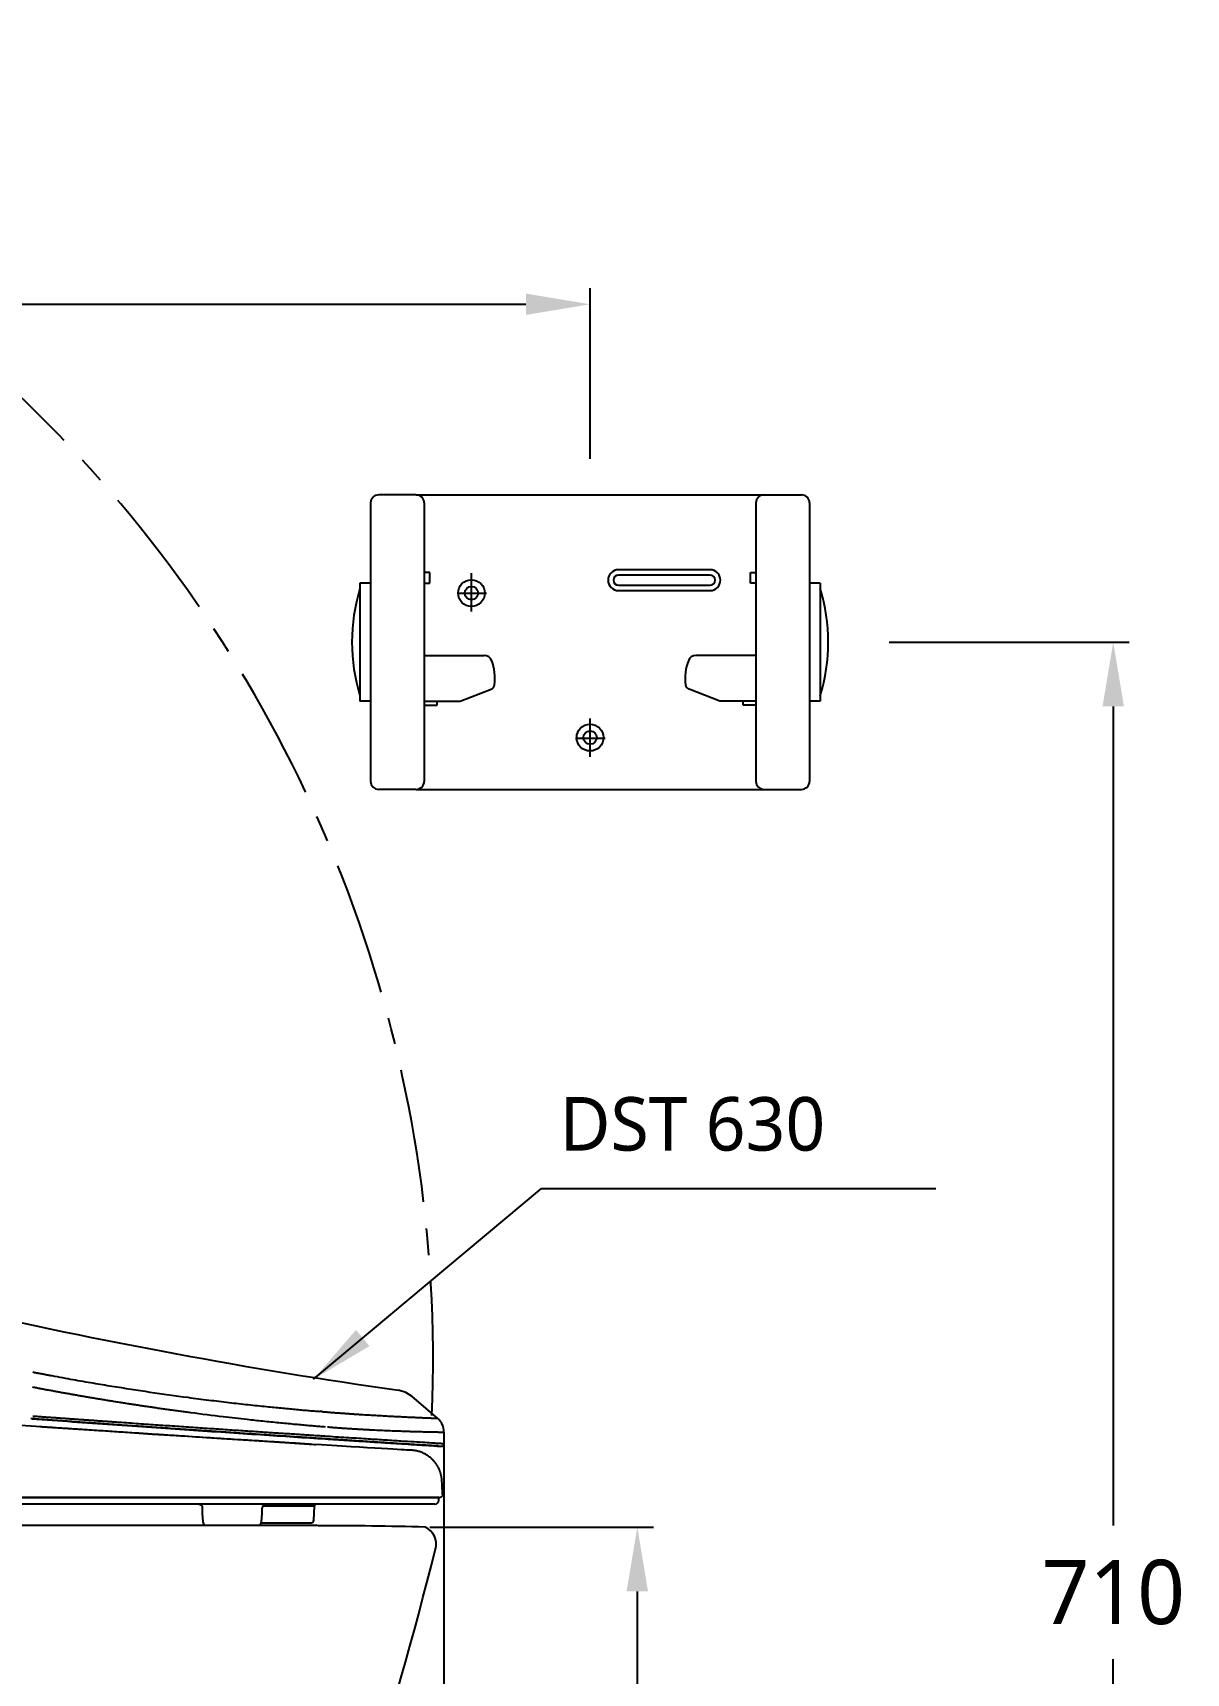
# Model space of a CAD drawing. Extents: x -4358 to 1981, y -50 to 2478.
# Drawn here: x -142 to 289, y 622 to 1235 of the extents above; entities that cross this region are included whole.
import ezdxf

# ---------------------------------------------------------------- set-up
doc = ezdxf.new("R2010")
doc.units = 0
doc.header["$LTSCALE"] = 20
doc.header["$MEASUREMENT"] = 0
doc.linetypes.add('CENTER', pattern=[2, 1.25, -0.25, 0.25, -0.25])
doc.layers.get('0').update_dxf_attribs({"linetype": 'CONTINUOUS'})
doc.layers.get('DEFPOINTS').update_dxf_attribs({"linetype": 'CONTINUOUS'})
for name, color, linetype in [('1', 7, 'CONTINUOUS'), ('2', 2, 'CONTINUOUS'), ('4', 4, 'CONTINUOUS'), ('CENTER', 2, 'CENTER')]:
    doc.layers.add(name, color=color, linetype=linetype)
doc.styles.add('ROMANS', font='NanumGothic.ttf', dxfattribs={"height": 10.144927})
doc.styles.get("Standard").update_dxf_attribs({"font": 'NanumGothic.ttf'})
doc.dimstyles.get("Standard").update_dxf_attribs({"dimtxt": 2.7, "dimasz": 2.5, "dimexe": 1.5, "dimexo": 1.5, "dimgap": 1.5, "dimtad": 1, "dimdec": 0, "dimlfac": 10, "dimzin": 0, "dimdsep": 46, "dimtxsty": 'Standard', "dimcen": 0, "dimclrt": 2, "dimadec": 0, "dimazin": 0, "dimtfac": 1, "dimtdec": 0, "dimtmove": 0, "dimatfit": 3, "dimfxl": 0, "dimtolj": 1, "dimtzin": 0, "dimarcsym": 0})

# ---------------------------------------------------------------- blocks, each defined once
blk = doc.blocks.new('*D14')
at = {"color": 3, "lineweight": -2}
for p, q in [((177.83, 1007.62), (267.62, 1007.62)), ((261.62, 983.62), (261.62, 677.6)), ((261.62, 321.62), (261.62, 627.64)), ((220.7, 297.62), (267.62, 297.62))]:
    blk.add_line(p, q, dxfattribs=at)
at = {"color": 3}
for points in [[(257.62, 983.62), (265.62, 983.62), (261.62, 1007.62)], [(257.62, 321.62), (265.62, 321.62), (261.62, 297.62)]]:
    blk.add_solid(points, dxfattribs=at)
at = {"layer": 'DEFPOINTS', "color": 0}
for p in [(176.03, 1007.62), (218.9, 297.62), (261.62, 297.62)]:
    blk.add_point(p, dxfattribs=at)
at = {"color": 2, "insert": (261.62, 652.62), "char_height": 24, "attachment_point": 5}
blk.add_mtext('\\A1;710', dxfattribs=at)
blk = doc.blocks.new('*D15')
at = {"layer": '1', "color": 3, "lineweight": -2}
for p, q in [((-653.9, 1090.3), (-653.9, 1139.84)), ((66.1, 1076.1), (66.1, 1139.84)), ((-629.9, 1133.84), (42.1, 1133.84))]:
    blk.add_line(p, q, dxfattribs=at)
at = {"layer": '1', "color": 3}
for points in [[(-629.9, 1137.84), (-629.9, 1129.84), (-653.9, 1133.84)], [(42.1, 1137.84), (42.1, 1129.84), (66.1, 1133.84)]]:
    blk.add_solid(points, dxfattribs=at)
at = {"layer": 'DEFPOINTS', "color": 0}
for p in [(66.1, 1133.84), (-653.9, 1088.5), (66.1, 1074.3)]:
    blk.add_point(p, dxfattribs=at)
at = {"layer": '1', "color": 2, "insert": (-293.9, 1158.85), "char_height": 24, "attachment_point": 5}
blk.add_mtext('\\A1;720', dxfattribs=at)
blk = doc.blocks.new('*D23')
at = {"color": 3, "lineweight": -2}
for p, q in [((6.26, 677), (89.74, 677)), ((83.74, 653), (83.74, 512.39)), ((83.74, 321.62), (83.74, 462.23)), ((-124.71, 297.62), (89.74, 297.62))]:
    blk.add_line(p, q, dxfattribs=at)
at = {"color": 3}
for points in [[(79.74, 653), (87.74, 653), (83.74, 677)], [(79.74, 321.62), (87.74, 321.62), (83.74, 297.62)]]:
    blk.add_solid(points, dxfattribs=at)
at = {"layer": 'DEFPOINTS', "color": 0}
for p in [(4.46, 677), (-126.51, 297.62), (83.74, 297.62)]:
    blk.add_point(p, dxfattribs=at)
at = {"color": 2, "insert": (83.74, 487.31), "char_height": 24, "attachment_point": 5}
blk.add_mtext('\\A1;380', dxfattribs=at)
blk = doc.blocks.new('*D21')
at = {"color": 3, "lineweight": -2}
for p, q in [((11.48, 710.82), (11.48, 70.52)), ((-653.9, 295.82), (-653.9, 70.52)), ((-629.9, 76.52), (-12.52, 76.52))]:
    blk.add_line(p, q, dxfattribs=at)
at = {"color": 3}
for points in [[(-629.9, 80.52), (-629.9, 72.52), (-653.9, 76.52)], [(-12.52, 80.52), (-12.52, 72.52), (11.48, 76.52)]]:
    blk.add_solid(points, dxfattribs=at)
at = {"layer": 'DEFPOINTS', "color": 0}
for p in [(11.48, 712.62), (-653.9, 297.62), (11.48, 76.52)]:
    blk.add_point(p, dxfattribs=at)
at = {"color": 2, "insert": (-323.47, 101.59), "char_height": 24, "attachment_point": 5}
blk.add_mtext('\\A1;665', dxfattribs=at)

msp = doc.modelspace()

# ---------------------------------------------------------------- linework, layer by layer
for p, q in [((9.06, 717.7), (-0.43, 725.83)), ((-36.55, 707.78), (-37.03, 707.81)), ((-136.49, 688.12), (-317.71, 688.12)), ((-31.09, 688.12), (-136.49, 688.12)), ((9.56, 688.12), (-31.09, 688.12)), ((9.56, 687.12), (9.56, 688.12)), ((-78.83, 684.12), (-78.83, 682.12)), ((-78.83, 682.12), (-78.59, 678.95)), ((-56.72, 678.95), (-56.44, 682.12)), ((-56.44, 682.12), (-56.44, 684.12)), ((-36.91, 684.86), (-56.24, 684.86)), ((-37.19, 679.57), (-36.91, 684.86))]:
    msp.add_line(p, q)
at = {"flags": 128}
for points in [[(-0.41, 725.81), (-2.8, 727.34), (-5.53, 728.14)], [(-139.2, 714.44), (-161.9, 715.99), (-190.2, 717.65), (-214.08, 719.37), (-238.13, 721.15), (-261.6, 722.94)], [(-36.99, 707.8), (-47.92, 708.49), (-59.47, 709.22), (-71.61, 710), (-84.28, 710.81), (-97.44, 711.67), (-111.05, 712.56), (-125.04, 713.49), (-138.68, 714.41)], [(-1, 705.74), (-1, 705.74), (-1.18, 705.75), (-1.67, 705.77), (-2.46, 705.81), (-3.4, 705.87), (-4.53, 705.93), (-5.95, 706.01), (-7.63, 706.11), (-9.59, 706.22), (-11.81, 706.35), (-14.29, 706.5), (-17.03, 706.66), (-20.01, 706.84), (-23.23, 707.03), (-26.69, 707.24), (-30.37, 707.46), (-34.28, 707.7), (-37.72, 707.9)]]:
    msp.add_lwpolyline(points, dxfattribs=at)
for centre, radius, start, end in [((285.63, 2761.93), 2054.53, 252.41042, 261.85377), ((4.91, 712.62), 6.57, 359.14546, 50.9237), ((-3987.64, 630.62), 4000, 1.11203, 1.17319), ((-1.24, 701.25), 4.5, 87.00132, 92.53693), ((10.61, 708.23), 1, 266.45627, 1.73021), ((8.06, 687.12), 1.5, 270, 0), ((-54.94, 684.12), 1.5, 90, 180), ((-36.11, 684.82), 0.8, 90, 177), ((-76.5, 679.07), 2.09, 183.39679, 224.18359), ((-58.71, 679.12), 2, 310.37912, 355), ((-38.19, 679.62), 1, 270, 356.99995), ((-28.08, -371.33), 1048.83, 88.2225, 90.39731), ((1.57, 670.62), 7, 345.02477, 65.63388), ((-1515.95, 1049.32), 1571.02, 331.41411, 345.98549)]:
    msp.add_arc(centre, radius, start, end)
for points, knots in [([(-142.27, 729.39), (-141.78, 729.3), (-140.81, 729.11), (-139.34, 728.83), (-137.85, 728.55), (-136.35, 728.27), (-134.83, 727.99), (-133.3, 727.71), (-131.76, 727.43), (-130.2, 727.15), (-128.62, 726.87), (-127.03, 726.59), (-125.43, 726.31), (-123.81, 726.03), (-122.18, 725.74), (-120.53, 725.46), (-118.87, 725.18), (-117.2, 724.91), (-115.51, 724.63), (-113.81, 724.35), (-112.1, 724.07), (-110.37, 723.8), (-108.64, 723.52), (-106.89, 723.25), (-105.13, 722.98), (-103.36, 722.7), (-101.57, 722.44), (-99.78, 722.17), (-97.98, 721.9), (-96.16, 721.64), (-94.34, 721.38), (-92.5, 721.12), (-90.66, 720.86), (-88.81, 720.6), (-86.95, 720.35), (-85.08, 720.1), (-79.69, 719.38), (-71.94, 718.42), (-63.01, 717.39), (-57.14, 716.77), (-53.2, 716.36), (-50.26, 716.07), (-47.4, 715.79), (-44.67, 715.54), (-42.08, 715.3), (-39.61, 715.09), (-37.26, 714.88), (-35.03, 714.7), (-33.6, 714.58), (-32.9, 714.53)], [0, 0, 0, 0, 0.011972, 0.024091, 0.036357, 0.04877, 0.061331, 0.074038, 0.086893, 0.099894, 0.113043, 0.126339, 0.139781, 0.153371, 0.167109, 0.180993, 0.195024, 0.209202, 0.223528, 0.238001, 0.25262, 0.267387, 0.282301, 0.297362, 0.31257, 0.327924, 0.343426, 0.359075, 0.374871, 0.390814, 0.406903, 0.42314, 0.439523, 0.456054, 0.472731, 0.489556, 0.506527, 0.618756, 0.703402, 0.760464, 0.789942, 0.819779, 0.848594, 0.876385, 0.903153, 0.928899, 0.953622, 0.977322, 1, 1, 1, 1]), ([(-142.16, 734.97), (-141.71, 734.88), (-140.79, 734.7), (-139.4, 734.43), (-137.98, 734.16), (-136.53, 733.89), (-132.9, 733.21), (-127.26, 732.18), (-119.76, 730.87), (-110.11, 729.27), (-98.2, 727.42), (-86.18, 725.74), (-76.41, 724.49), (-68.88, 723.58), (-61.7, 722.77), (-56.14, 722.19), (-52.08, 721.78), (-49.4, 721.52), (-46.8, 721.27), (-44.27, 721.04), (-41.82, 720.82), (-39.43, 720.61), (-37.12, 720.41), (-35.61, 720.29), (-34.86, 720.23)], [0, 0, 0, 0, 0.01144, 0.023136, 0.035087, 0.047293, 0.059754, 0.126886, 0.191105, 0.252501, 0.37783, 0.506279, 0.579686, 0.651397, 0.721418, 0.78976, 0.817745, 0.845233, 0.872232, 0.898744, 0.924774, 0.950325, 0.975399, 1, 1, 1, 1]), ([(-33.64, 710.03), (-34, 710.06), (-34.74, 710.11), (-35.85, 710.18), (-36.96, 710.25), (-38.08, 710.32), (-39.2, 710.4), (-42.05, 710.58), (-46.7, 710.89), (-53.18, 711.32), (-59.75, 711.75), (-66.54, 712.21), (-73.64, 712.68), (-81.14, 713.19), (-88.87, 713.72), (-96.77, 714.26), (-104.78, 714.82), (-112.73, 715.38), (-120.66, 715.94), (-126.84, 716.37), (-131.39, 716.7), (-134.25, 716.9), (-137.12, 717.11), (-140, 717.32), (-141.94, 717.46), (-142.9, 717.53)], [0, 0, 0, 0, 0.01203, 0.02403, 0.036003, 0.047947, 0.059864, 0.071754, 0.138424, 0.204914, 0.268844, 0.3328, 0.401468, 0.470091, 0.540564, 0.611119, 0.680658, 0.750214, 0.815877, 0.881849, 0.905421, 0.92902, 0.952647, 0.976306, 1, 1, 1, 1]), ([(-142.55, 717.5), (-132.29, 716.76), (-122.21, 716.04), (-102.57, 714.66), (-93.01, 714), (-74.54, 712.74), (-65.63, 712.14), (-48.6, 711.01), (-40.47, 710.48), (-32.79, 709.98)], [0, 0, 0, 0, 0.25, 0.25, 0.5, 0.5, 0.75, 0.75, 1, 1, 1, 1]), ([(-142.19, 718.52), (-141.66, 718.48), (-140.61, 718.41), (-139.03, 718.29), (-137.46, 718.18), (-135.9, 718.07), (-134.34, 717.96), (-132.79, 717.85), (-131.25, 717.74), (-129.71, 717.63), (-128.18, 717.52), (-126.66, 717.41), (-125.15, 717.3), (-123.64, 717.2), (-122.14, 717.09), (-120.65, 716.99), (-119.16, 716.88), (-117.68, 716.78), (-116.21, 716.67), (-114.75, 716.57), (-113.29, 716.47), (-109.82, 716.23), (-104.4, 715.85), (-97.13, 715.34), (-90.02, 714.86), (-83.03, 714.38), (-76.14, 713.91), (-69.37, 713.46), (-62.77, 713.02), (-57.61, 712.67), (-53.8, 712.42), (-51.26, 712.25), (-48.76, 712.09), (-46.28, 711.93), (-43.83, 711.76), (-41.41, 711.61), (-39.02, 711.45), (-36.66, 711.3), (-34.33, 711.15), (-32.8, 711.05), (-32.03, 711)], [0, 0, 0, 0, 0.012828, 0.025626, 0.038392, 0.051127, 0.063832, 0.076505, 0.089147, 0.101759, 0.114339, 0.126889, 0.139407, 0.151895, 0.164351, 0.176777, 0.189171, 0.201534, 0.213867, 0.226168, 0.238439, 0.250678, 0.314057, 0.376887, 0.439167, 0.500898, 0.563926, 0.626563, 0.688811, 0.750669, 0.775798, 0.800883, 0.825925, 0.850923, 0.875878, 0.90079, 0.925657, 0.950482, 0.975263, 1, 1, 1, 1]), ([(-34.05, 720.16), (-33.76, 720.14), (-33.17, 720.09), (-32.31, 720.02), (-31.46, 719.96), (-30.64, 719.89), (-29.82, 719.83), (-29.03, 719.77), (-28.25, 719.71), (-27.48, 719.65), (-26.74, 719.6), (-26, 719.55), (-25.08, 719.48), (-23.97, 719.4), (-22.66, 719.31), (-21.35, 719.23), (-20.05, 719.14), (-18.75, 719.06), (-17.9, 719), (-17.47, 718.98)], [0, 0, 0, 0, 0.0486696, 0.0967577, 0.1442705, 0.191214, 0.237594, 0.283416, 0.3286853, 0.373407, 0.4175861, 0.4612274, 0.5043354, 0.5838152, 0.6645007, 0.7464237, 0.8296204, 0.914131, 1, 1, 1, 1]), ([(-17.47, 718.98), (-16.7, 718.93), (-15.16, 718.84), (-12.91, 718.71), (-10.53, 718.58), (-8.54, 718.47), (-6.94, 718.39), (-5.83, 718.34), (-4.79, 718.28), (-3.81, 718.24), (-2.89, 718.19), (-2.03, 718.15), (-0.83, 718.1), (0.59, 718.03), (2.19, 717.96), (3.67, 717.9), (5.15, 717.84), (6.31, 717.79), (7.13, 717.76), (7.62, 717.75), (8.03, 717.73), (8.41, 717.72), (8.75, 717.7), (8.97, 717.69), (9.08, 717.69), (9.06, 717.69), (9.05, 717.69)], [0, 0, 0, 0, 0.045615, 0.091134, 0.140788, 0.200489, 0.228935, 0.256635, 0.283594, 0.309816, 0.3353, 0.360047, 0.38405, 0.442328, 0.495585, 0.551706, 0.61443, 0.691877, 0.734636, 0.771224, 0.80157, 0.839324, 0.886538, 0.936166, 0.974305, 1, 1, 1, 1]), ([(-38.84, 708), (-39.21, 708.02), (-39.95, 708.06), (-41.08, 708.14), (-42.24, 708.21), (-43.43, 708.28), (-44.65, 708.36), (-45.9, 708.44), (-47.18, 708.52), (-48.49, 708.6), (-49.83, 708.68), (-52.9, 708.88), (-57.69, 709.18), (-65.43, 709.67), (-74.57, 710.25), (-83.77, 710.84), (-91.75, 711.35), (-98.33, 711.78), (-104.99, 712.22), (-111.68, 712.65), (-118.45, 713.1), (-124.04, 713.47), (-128.36, 713.75), (-131.24, 713.95), (-134.06, 714.13), (-136.81, 714.32), (-138.62, 714.44), (-139.51, 714.5)], [0, 0, 0, 0, 0.013183, 0.026616, 0.040298, 0.054227, 0.068402, 0.08282, 0.097482, 0.112385, 0.12753, 0.142916, 0.216094, 0.285799, 0.391735, 0.500091, 0.561653, 0.62509, 0.689152, 0.750072, 0.811182, 0.875037, 0.901509, 0.927241, 0.952234, 0.976488, 1, 1, 1, 1]), ([(-32.08, 714.46), (-31.78, 714.44), (-31.2, 714.39), (-30.33, 714.32), (-29.47, 714.26), (-28.63, 714.19), (-27.8, 714.13), (-26.98, 714.07), (-26.18, 714.01), (-25.39, 713.96), (-24.61, 713.91), (-23.85, 713.85), (-23.1, 713.81), (-22.36, 713.76), (-21.64, 713.71), (-20.93, 713.67), (-20.23, 713.63), (-19.54, 713.59), (-18.87, 713.55), (-18.21, 713.51), (-17.56, 713.48), (-16.92, 713.44), (-16.3, 713.41), (-15.68, 713.38), (-15.28, 713.36), (-15.08, 713.35)], [0, 0, 0, 0, 0.047392, 0.094429, 0.141112, 0.18744, 0.233412, 0.279028, 0.324289, 0.369193, 0.413741, 0.457933, 0.501768, 0.545248, 0.58837, 0.631137, 0.673547, 0.7156, 0.757298, 0.798639, 0.839624, 0.880253, 0.920525, 0.960441, 1, 1, 1, 1]), ([(-32.03, 711), (-29.31, 710.82), (-23.92, 710.48), (-16.7, 710.02), (-10.2, 709.61), (-4.5, 709.25), (0.41, 708.94), (4.46, 708.69), (7.64, 708.49), (9.91, 708.35), (11.34, 708.27), (11.52, 708.26), (11.61, 708.25)], [0, 0, 0, 0, 0.101033, 0.200696, 0.300439, 0.400656, 0.500028, 0.600378, 0.70027, 0.80012, 0.900162, 1, 1, 1, 1]), ([(-15.08, 713.35), (-14.1, 713.31), (-12.12, 713.21), (-9.27, 713.09), (-6.63, 712.99), (-4.31, 712.91), (-2.31, 712.84), (-0.47, 712.78), (1.41, 712.73), (3.27, 712.68), (5.08, 712.64), (6.72, 712.6), (8.23, 712.57), (9.56, 712.54), (10.62, 712.53), (11.24, 712.52), (11.58, 712.51), (11.47, 712.52), (11.44, 712.52)], [0, 0, 0, 0, 0.057523, 0.117499, 0.179928, 0.235341, 0.283339, 0.333259, 0.385102, 0.447383, 0.51168, 0.577993, 0.646321, 0.725953, 0.81255, 0.893893, 0.974507, 1, 1, 1, 1]), ([(9.34, 707.31), (9.34, 707.31), (9.45, 707.3), (9.08, 707.32), (8.16, 707.38), (6.51, 707.48), (4.23, 707.62), (1.33, 707.81), (-2.43, 708.04), (-7.18, 708.34), (-13, 708.71), (-19.42, 709.12), (-26.25, 709.56), (-31.2, 709.88), (-33.64, 710.03)], [0, 0, 0, 0, 0.000325, 0.085218, 0.170152, 0.255095, 0.340059, 0.425229, 0.510167, 0.61232, 0.714244, 0.813635, 0.908369, 1, 1, 1, 1]), ([(-32.79, 709.98), (-30.12, 709.81), (-24.77, 709.46), (-17.61, 709), (-11.14, 708.59), (-5.46, 708.23), (-0.58, 707.93), (3.45, 707.67), (6.6, 707.48), (8.89, 707.33), (10.17, 707.26), (10.7, 707.22), (10.55, 707.23), (10.55, 707.23)], [0, 0, 0, 0, 0.100069, 0.200122, 0.300157, 0.400159, 0.500121, 0.600064, 0.700005, 0.799938, 0.899858, 0.999757, 1, 1, 1, 1]), ([(10.74, 694.29), (10.73, 694.4), (10.72, 694.63), (10.69, 694.96), (10.65, 695.29), (10.6, 695.61), (10.55, 695.92), (10.49, 696.22), (10.42, 696.52), (10.35, 696.81), (10.27, 697.09), (10.19, 697.36), (10.1, 697.63), (10.01, 697.89), (9.92, 698.14), (9.82, 698.38), (9.72, 698.61), (9.62, 698.84), (9.51, 699.06), (9.41, 699.27), (9.3, 699.47), (9.19, 699.66), (9.08, 699.85), (8.97, 700.03), (8.86, 700.2), (8.76, 700.37), (8.65, 700.53), (8.54, 700.68), (8.44, 700.83), (8.34, 700.96), (8.23, 701.1), (8.13, 701.22), (8.04, 701.34), (7.94, 701.46), (7.85, 701.57), (7.76, 701.67), (7.68, 701.76), (7.59, 701.85), (7.52, 701.94), (7.44, 702.02), (7.37, 702.1), (7.3, 702.17), (7.23, 702.23), (7.17, 702.29), (7.12, 702.35), (7.07, 702.4), (7.02, 702.44), (6.81, 702.64), (6.42, 702.98), (5.84, 703.44), (5.23, 703.85), (4.61, 704.23), (3.97, 704.56), (3.31, 704.85), (2.64, 705.1), (1.97, 705.31), (1.28, 705.48), (0.6, 705.61), (-0.09, 705.7), (-0.78, 705.74), (-1.24, 705.74), (-1.46, 705.74)], [0, 0, 0, 0, 0.018456, 0.036575, 0.054356, 0.071799, 0.088904, 0.105672, 0.122102, 0.138194, 0.153949, 0.169366, 0.184445, 0.199186, 0.21359, 0.227656, 0.241384, 0.254774, 0.267827, 0.280542, 0.292919, 0.304959, 0.316661, 0.328025, 0.339051, 0.34974, 0.360091, 0.370104, 0.379779, 0.389117, 0.398117, 0.406779, 0.415103, 0.42309, 0.430739, 0.43805, 0.445024, 0.451659, 0.457957, 0.463917, 0.46954, 0.474825, 0.479772, 0.484381, 0.488652, 0.492586, 0.496182, 0.499441, 0.539593, 0.579472, 0.619075, 0.658404, 0.697458, 0.736237, 0.774742, 0.812972, 0.850927, 0.888607, 0.926013, 0.963144, 1, 1, 1, 1]), ([(-264.42, 688.12), (-263.63, 688.12), (-262.04, 688.12), (-259.66, 688.12), (-257.28, 688.12), (-254.91, 688.12), (-252.53, 688.12), (-250.16, 688.12), (-247.79, 688.12), (-245.42, 688.12), (-243.05, 688.12), (-240.68, 688.12), (-238.32, 688.12), (-235.95, 688.12), (-233.59, 688.12), (-231.23, 688.12), (-228.87, 688.12), (-226.52, 688.12), (-224.16, 688.12), (-221.81, 688.12), (-219.46, 688.12), (-217.11, 688.12), (-214.77, 688.12), (-212.42, 688.12), (-210.08, 688.12), (-207.74, 688.12), (-205.4, 688.12), (-203.07, 688.12), (-200.74, 688.12), (-198.41, 688.12), (-196.08, 688.12), (-193.75, 688.12), (-191.43, 688.12), (-189.11, 688.12), (-186.79, 688.12), (-184.47, 688.12), (-182.16, 688.12), (-179.85, 688.12), (-177.54, 688.12), (-175.23, 688.12), (-168.28, 688.12), (-165.98, 688.12), (-163.68, 688.12), (-161.39, 688.12), (-159.1, 688.12), (-156.81, 688.12), (-154.52, 688.12), (-152.24, 688.12), (-149.96, 688.12), (-147.68, 688.12), (-145.4, 688.12), (-143.13, 688.12), (-140.86, 688.12), (-138.6, 688.12), (-137.09, 688.12), (-136.34, 688.12)], [0, 0, 0, 0, 0.018931, 0.03786, 0.056787, 0.075711, 0.094633, 0.113552, 0.132469, 0.151383, 0.170295, 0.189204, 0.208111, 0.227016, 0.245918, 0.264818, 0.283715, 0.30261, 0.321502, 0.340392, 0.359279, 0.378164, 0.397047, 0.415927, 0.434805, 0.45368, 0.472553, 0.491423, 0.510291, 0.529156, 0.548019, 0.56688, 0.585738, 0.604594, 0.623447, 0.642298, 0.661146, 0.679992, 0.698836, 0.717677, 0.736515, 0.755352, 0.774185, 0.793017, 0.811845, 0.830672, 0.849496, 0.868317, 0.887137, 0.905953, 0.924767, 0.943579, 0.962389, 0.981196, 1, 1, 1, 1]), ([(-136.34, 688.12), (-126.38, 688.12), (-116.62, 688.12), (-97.63, 688.12), (-88.41, 688.12), (-70.65, 688.12), (-62.1, 688.12), (-45.81, 688.12), (-38.06, 688.12), (-30.77, 688.12)], [0, 0, 0, 0, 0.25, 0.25, 0.5, 0.5, 0.75, 0.75, 1, 1, 1, 1]), ([(-30.77, 688.12), (-24.32, 688.12), (-18.51, 688.12), (-8.38, 688.12), (-4.07, 688.12), (2.89, 688.12), (5.55, 688.12), (9.09, 688.12), (9.99, 688.12), (9.99, 688.12)], [0, 0, 0, 0, 0.25, 0.25, 0.5, 0.5, 0.75, 0.75, 1, 1, 1, 1]), ([(10.99, 689.17), (10.99, 689.15), (10.99, 689.01), (10.93, 688.73), (10.75, 688.45), (10.55, 688.29), (10.38, 688.2), (10.19, 688.13), (10.06, 688.12), (9.99, 688.12)], [0, 0, 0, 0, 0.02977, 0.271719, 0.513668, 0.627471, 0.74646, 0.870637, 1, 1, 1, 1]), ([(-136.96, 685.62), (-137.75, 685.62), (-139.32, 685.62), (-141.69, 685.62), (-144.06, 685.62), (-146.44, 685.62), (-148.82, 685.62), (-151.2, 685.62), (-153.58, 685.62), (-155.96, 685.62), (-158.35, 685.62), (-160.74, 685.62), (-163.14, 685.62), (-165.54, 685.62), (-167.94, 685.62), (-174.98, 685.62), (-177.39, 685.62), (-179.8, 685.62), (-182.21, 685.62), (-187.44, 685.62), (-195.53, 685.62), (-206.49, 685.62), (-217.49, 685.62), (-228.54, 685.62), (-239.61, 685.62), (-250.72, 685.62), (-261.86, 685.62), (-270.95, 685.62), (-277.98, 685.62), (-282.93, 685.62), (-287.89, 685.62), (-292.86, 685.62), (-297.82, 685.62), (-302.79, 685.62), (-307.76, 685.62), (-312.73, 685.62), (-316.05, 685.62), (-317.71, 685.62)], [0, 0, 0, 0, 0.0138759, 0.02775, 0.0416226, 0.0554937, 0.0693637, 0.0832328, 0.0971012, 0.1109691, 0.1248368, 0.1387045, 0.1525723, 0.1664406, 0.1803096, 0.1941794, 0.2080504, 0.2219227, 0.2357965, 0.2496721, 0.3122633, 0.3748347, 0.4374067, 0.5000003, 0.5625915, 0.6251628, 0.6877349, 0.7503284, 0.7780775, 0.8058204, 0.833559, 0.8612951, 0.8890303, 0.9167667, 0.9445059, 0.9722497, 1, 1, 1, 1]), ([(-32.17, 685.62), (-32.55, 685.62), (-33.31, 685.62), (-34.46, 685.62), (-35.62, 685.62), (-36.78, 685.62), (-37.95, 685.62), (-39.13, 685.62), (-40.32, 685.62), (-41.51, 685.62), (-42.71, 685.62), (-43.92, 685.62), (-45.13, 685.62), (-46.35, 685.62), (-47.58, 685.62), (-48.81, 685.62), (-50.06, 685.62), (-51.3, 685.62), (-52.56, 685.62), (-53.82, 685.62), (-56.69, 685.62), (-61.23, 685.62), (-67.53, 685.62), (-73.97, 685.62), (-80.55, 685.62), (-87.25, 685.62), (-94.07, 685.62), (-101.01, 685.62), (-106.63, 685.62), (-110.89, 685.62), (-113.73, 685.62), (-116.59, 685.62), (-119.45, 685.62), (-122.34, 685.62), (-125.23, 685.62), (-128.14, 685.62), (-131.07, 685.62), (-134, 685.62), (-135.97, 685.62), (-136.96, 685.62)], [0, 0, 0, 0, 0.013123, 0.026242, 0.039357, 0.052469, 0.065577, 0.078684, 0.091788, 0.104891, 0.117993, 0.131095, 0.144197, 0.1573, 0.170404, 0.18351, 0.196618, 0.20973, 0.222844, 0.235963, 0.249086, 0.311842, 0.374541, 0.437241, 0.500001, 0.562757, 0.625456, 0.688156, 0.750915, 0.775844, 0.800759, 0.825663, 0.850561, 0.875454, 0.900348, 0.925246, 0.950152, 0.975069, 1, 1, 1, 1]), ([(-80.13, 685.62), (-79.96, 685.62), (-79.79, 685.58), (-79.47, 685.43), (-79.33, 685.32), (-79.09, 685.04), (-78.99, 684.88), (-78.86, 684.51), (-78.83, 684.32), (-78.83, 684.12)], [0, 0, 0, 0, 0.25, 0.25, 0.5, 0.5, 0.75, 0.75, 1, 1, 1, 1]), ([(8.06, 685.62), (8.06, 685.62), (8.06, 685.62), (8.04, 685.62), (8.02, 685.62), (7.98, 685.62), (7.94, 685.62), (7.88, 685.62), (7.82, 685.62), (7.74, 685.62), (7.65, 685.62), (7.56, 685.62), (7.45, 685.62), (7.14, 685.62), (6.49, 685.62), (5.23, 685.62), (3.63, 685.62), (1.69, 685.62), (-0.56, 685.62), (-3.11, 685.62), (-5.96, 685.62), (-9.05, 685.62), (-12.41, 685.62), (-15.98, 685.62), (-19.76, 685.62), (-22.85, 685.62), (-25.12, 685.62), (-26.48, 685.62), (-27.87, 685.62), (-29.28, 685.62), (-30.71, 685.62), (-31.68, 685.62), (-32.17, 685.62)], [0, 0, 0, 0, 0.0109605, 0.0219172, 0.0328709, 0.0438224, 0.0547725, 0.0657219, 0.0766714, 0.0876219, 0.098574, 0.1095286, 0.1204865, 0.1314483, 0.1968292, 0.2622148, 0.3269376, 0.3916652, 0.4554252, 0.5191901, 0.5817103, 0.6442351, 0.7052715, 0.7663126, 0.8256586, 0.8850095, 0.9041796, 0.9233422, 0.9425013, 0.9616612, 0.980826, 1, 1, 1, 1]), ([(-139.62, 677.62), (-147.69, 677.62), (-155.83, 677.62), (-176.82, 677.62), (-185.04, 677.62), (-201.57, 677.62), (-209.87, 677.62), (-226.54, 677.62), (-234.91, 677.62), (-251.69, 677.62), (-260.12, 677.62), (-277, 677.62), (-285.46, 677.62), (-302.4, 677.62), (-310.89, 677.62), (-327.88, 677.62), (-336.38, 677.62), (-344.88, 677.62)], [0, 0, 0, 0, 0.125, 0.125, 0.25, 0.25, 0.375, 0.375, 0.5, 0.5, 0.625, 0.625, 0.75, 0.75, 0.875, 0.875, 1, 1, 1, 1]), ([(-36.38, 677.62), (-39.91, 677.62), (-43.56, 677.62), (-51.07, 677.62), (-54.94, 677.62), (-62.89, 677.62), (-66.96, 677.62), (-75.29, 677.62), (-79.55, 677.62), (-88.24, 677.62), (-92.67, 677.62), (-101.69, 677.62), (-106.28, 677.62), (-115.59, 677.62), (-120.31, 677.62), (-129.88, 677.62), (-134.72, 677.62), (-139.62, 677.62)], [0, 0, 0, 0, 0.125, 0.125, 0.25, 0.25, 0.375, 0.375, 0.5, 0.5, 0.625, 0.625, 0.75, 0.75, 0.875, 0.875, 1, 1, 1, 1]), ([(-56.8, 678.62), (-56.17, 678.62), (-53.59, 678.62), (-49.81, 678.62), (-45.57, 678.62), (-42.26, 678.62), (-39.91, 678.62), (-38.45, 678.62), (-38.27, 678.62), (-38.19, 678.62)], [0, 0, 0, 0, 0.0524426, 0.2112526, 0.3711777, 0.5311027, 0.6899128, 0.8465391, 1, 1, 1, 1]), ([(-35.35, 677.48), (-35.35, 677.48), (-35.68, 677.62), (-36.03, 677.62), (-36.38, 677.62)], [0, 0, 0, 0, 0.007117, 1, 1, 1, 1])]:
    msp.add_open_spline(points, degree=3, knots=knots)
for points, degree in [([(-34.05, 720.16), (-34.32, 720.19), (-34.59, 720.21), (-34.86, 720.23)], 3), ([(-38.37, 707.97), (-38.85, 707.92)], 1), ([(-38.84, 708), (-38.68, 707.99), (-38.53, 707.98), (-38.37, 707.97)], 3), ([(-37.72, 707.87), (-38.37, 707.91)], 1), ([(10.99, 689.17), (10.9, 690.87), (10.82, 692.58), (10.73, 694.29)], 3)]:
    msp.add_open_spline(points, degree=degree)
at = {"layer": '1'}
for p, q in [((21.77, 1019.05), (21.77, 1033.36)), ((16.38, 1025.93), (27.39, 1025.93)), ((66.1, 964.82), (66.1, 979.13)), ((60.71, 971.7), (71.72, 971.7))]:
    msp.add_line(p, q, dxfattribs=at)
at = {"layer": '4'}
for p, q in [((1.1, 1062.62), (-12.9, 1062.62)), ((1.1, 1062.62), (131.1, 1062.62)), ((131.1, 1062.62), (145.1, 1062.62)), ((-15.9, 1059.62), (-15.9, 955.62)), ((4.1, 1059.62), (4.1, 955.62)), ((128.1, 1059.62), (128.1, 955.62)), ((148.1, 1059.62), (148.1, 955.62)), ((-19.9, 1029.62), (-19.9, 985.62)), ((-15.9, 1029.62), (-19.9, 1029.62)), ((6.19, 1033.64), (4.1, 1033.64)), ((4.1, 1029.62), (6.19, 1029.62)), ((6.19, 1029.62), (6.19, 1033.64)), ((126, 1033.64), (128.1, 1033.64)), ((126, 1029.62), (126, 1033.64)), ((128.1, 1029.62), (126, 1029.62)), ((152.1, 1029.62), (148.1, 1029.62)), ((152.1, 1029.62), (152.1, 985.62)), ((4.1, 1002.62), (26.55, 1002.62)), ((128.1, 1002.62), (105.64, 1002.62)), ((17.59, 985.62), (29.13, 990.04)), ((114.61, 985.62), (103.07, 990.04)), ((-15.9, 985.62), (-19.9, 985.62)), ((4.1, 985.62), (17.59, 985.62)), ((4.1, 984.08), (8.95, 984.08)), ((8.95, 984.08), (8.95, 985.62)), ((128.1, 985.62), (114.61, 985.62)), ((123.25, 984.08), (123.25, 985.62)), ((128.1, 984.08), (123.25, 984.08)), ((152.1, 985.62), (148.1, 985.62)), ((1.1, 952.62), (-12.9, 952.62)), ((1.1, 952.62), (131.1, 952.62)), ((131.1, 952.62), (145.1, 952.62))]:
    msp.add_line(p, q, dxfattribs=at)
for points in [[(110.94, 1026.89, 1), (110.94, 1034.67), (76.72, 1034.67, 1), (76.72, 1026.89)], [(110.94, 1028.89, 1), (110.94, 1032.67), (76.72, 1032.67, 1), (76.72, 1028.89)]]:
    msp.add_lwpolyline(points, format="xyb", close=True, dxfattribs=at)
for centre, radius in [((21.77, 1025.93), 5), ((21.77, 1025.93), 2.5), ((66.1, 971.97), 5), ((66.1, 971.97), 2.5)]:
    msp.add_circle(centre, radius, dxfattribs=at)
for centre, radius, start, end in [((-12.9, 1059.62), 3, 90, 180), ((1.1, 1059.62), 3, 0, 90), ((131.1, 1059.62), 3, 90, 180), ((145.1, 1059.62), 3, 0, 90), ((45.27, 1007.62), 68.18, 162.94091, 197.05909), ((86.92, 1007.62), 68.18, 342.94091, 17.05909), ((26.55, 999.62), 3, 20.74303, 90), ((12.03, 994.12), 18.53, 352.32155, 20.74303), ((120.17, 994.12), 18.53, 159.25697, 187.67845), ((105.64, 999.62), 3, 90, 159.25697), ((28.41, 991.91), 2, 290.97192, 352.32155), ((103.78, 991.91), 2, 187.67845, 249.02808), ((-12.9, 955.62), 3, 180, 270), ((1.1, 955.62), 3, 270, 0), ((131.1, 955.62), 3, 180, 270), ((145.1, 955.62), 3, 270, 0)]:
    msp.add_arc(centre, radius, start, end, dxfattribs=at)
at = {"layer": 'CENTER', "color": 1, "linetype": 'CENTER', "ltscale": 2}
msp.add_arc((-490.79, 738.9), 498.21, 357.67148, 85.05221, dxfattribs=at)

# ---------------------------------------------------------------- texts
at = {"layer": '2', "ltscale": 1.2, "insert": (54.72, 827.52), "char_height": 20, "attachment_point": 4, "style": 'ROMANS'}
msp.add_mtext('DST 630', dxfattribs=at)

# ---------------------------------------------------------------- dimensions: what is measured, and where the dimension line sits
dim = msp.add_linear_dim(base=(261.62, 297.62), p1=(176.03, 1007.62), p2=(218.9, 297.62), angle=90, dimstyle='Standard', override={"dimscale": 1.2, "dimtxt": 20, "dimasz": 20, "dimexe": 5, "dimgap": 10, "dimtih": 1, "dimtoh": 1, "dimlfac": 1, "dimzin": 12, "dimclrd": 3, "dimclre": 3, "dimazin": 2, "dimarcsym": 1})
dim.commit()
dim.dimension.update_dxf_attribs({"geometry": '*D14', "text_midpoint": (261.62, 652.62), "dimtype": 160})
dim = msp.add_linear_dim(base=(11.48, 76.52), p1=(-653.9, 297.62), p2=(11.48, 712.62), dimstyle='Standard', override={"dimscale": 1.2, "dimtxt": 20, "dimasz": 20, "dimexe": 5, "dimgap": 10, "dimtoh": 1, "dimlfac": 1, "dimzin": 12, "dimclrd": 3, "dimclre": 3, "dimazin": 2, "dimarcsym": 1})
dim.commit()
dim.dimension.update_dxf_attribs({"geometry": '*D21', "text_midpoint": (-323.47, 76.52), "dimtype": 160})
dim = msp.add_linear_dim(base=(83.74, 297.62), p1=(4.46, 677), p2=(-126.51, 297.62), angle=90, text='380', dimstyle='Standard', override={"dimscale": 1.2, "dimtxt": 20, "dimasz": 20, "dimexe": 5, "dimgap": 10, "dimtih": 1, "dimtoh": 1, "dimlfac": 1, "dimzin": 12, "dimclrd": 3, "dimclre": 3, "dimazin": 2, "dimarcsym": 1})
dim.commit()
dim.dimension.update_dxf_attribs({"geometry": '*D23', "text_midpoint": (83.74, 487.31)})
at = {"layer": '1'}
dim = msp.add_linear_dim(base=(66.1, 1133.84), p1=(-653.9, 1088.5), p2=(66.1, 1074.3), dimstyle='Standard', override={"dimscale": 1.2, "dimtxt": 20, "dimasz": 20, "dimexe": 5, "dimgap": 10, "dimlfac": 1, "dimclrd": 3, "dimclre": 3}, dxfattribs=at)
dim.commit()
dim.dimension.update_dxf_attribs({"geometry": '*D15', "text_midpoint": (-293.9, 1133.84), "dimtype": 160})

# ---------------------------------------------------------------- leaders
msp.add_leader([(-37.28, 732.26), (47.99, 803.51), (195.25, 803.51)], dimstyle='Standard', override={"dimscale": 1.2, "dimtxt": 20, "dimasz": 20, "dimexe": 5, "dimgap": 10, "dimtad": 0, "dimtoh": 1, "dimlfac": 1, "dimzin": 12, "dimclrd": 3, "dimclre": 3, "dimazin": 2, "dimarcsym": 1})

doc.saveas('drawing.dxf')
